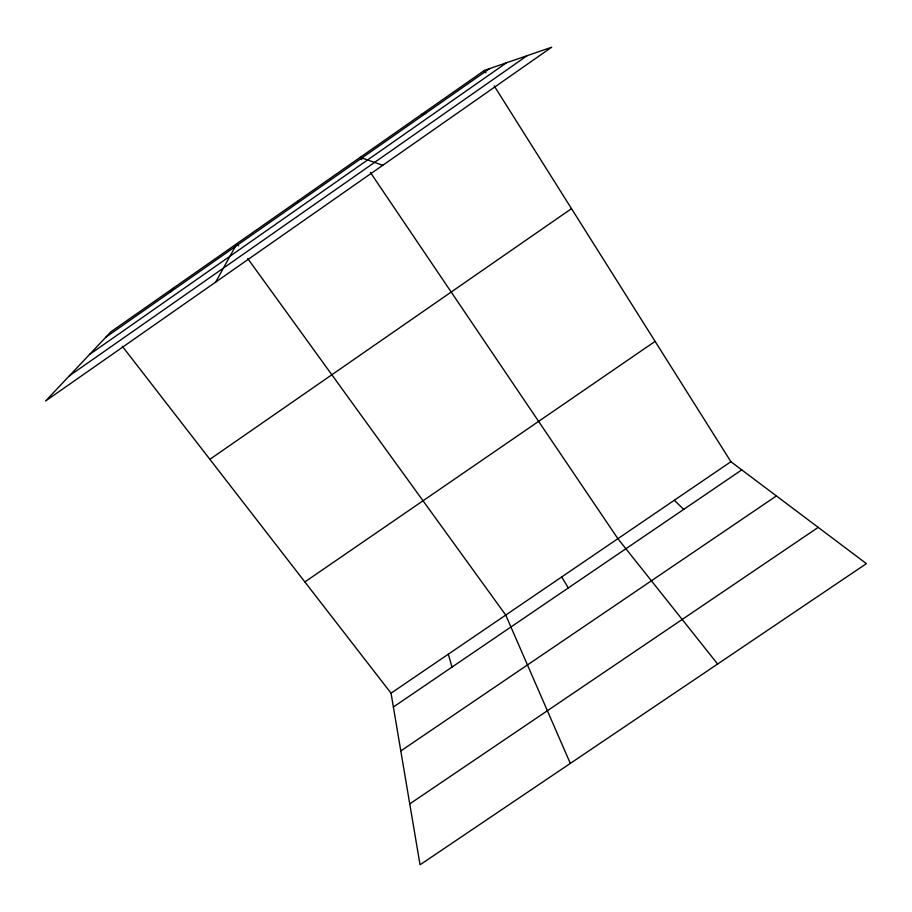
<?xml version="1.0" encoding="UTF-8"?>
<svg xmlns="http://www.w3.org/2000/svg" width="912" height="912" viewBox="0 0 912 912"><rect width="100%" height="100%" fill="white"/><g stroke="black" fill="none" stroke-linecap="round" stroke-linejoin="round"><path stroke-width="1.37" d="M215.734 282.047L236.938 243.607L238.602 245.909M170.464 291.954L173.85 287.759M484.432 70.395L111.025 331.717L45.6 400.984L551.692 47.207L484.432 70.395L485.936 72.778M105.929 337.121L489.653 68.594M89.501 354.506L506.502 62.78M69.323 375.869L527.227 55.632M209.874 459.317L571.505 208.643M304.859 581.936L655.112 341.373M391.043 693.188L730.9 461.711L866.4 563.639L420.044 864.793L391.043 693.188L122.299 346.264M393.38 706.994L741.764 469.885M400.801 750.941L776.397 495.934M409.75 803.894L818.201 527.387M422.165 113.966L425.653 113.384M382.766 165.289L360.172 157.354L361.733 159.68M674.299 500.266L683.715 509.386M717.63 664.016L617.891 538.684L370.375 172.459M247.756 258.563L505.738 615.076L570.319 763.412M494.19 85.888L730.9 461.711M561.712 576.954L568.301 587.944M448.282 654.212L452.033 667.071M298.418 200.572L298.463 202.384"/></g></svg>
